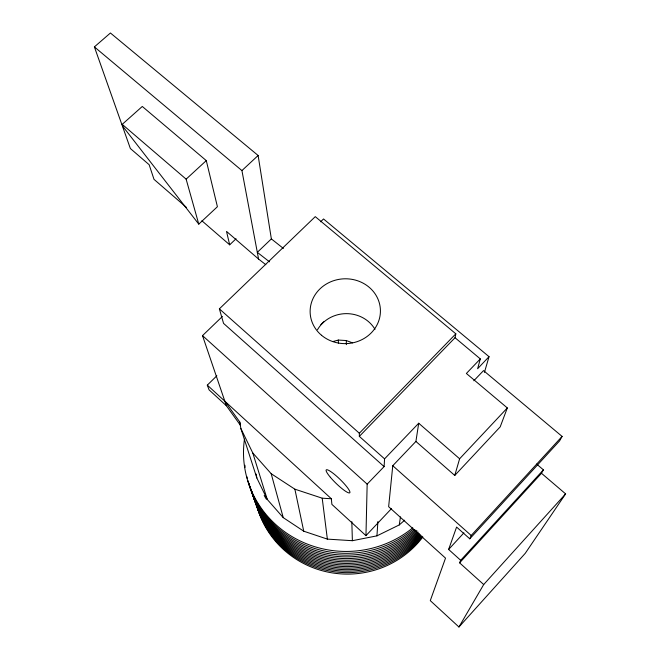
<?xml version="1.0" encoding="UTF-8"?>
<svg xmlns="http://www.w3.org/2000/svg" width="660" height="660" viewBox="0 0 660 660"><rect width="100%" height="100%" fill="white"/><g stroke="black" fill="none" stroke-linecap="round" stroke-linejoin="round"><path stroke-width="0.99" d="M216.859 375.787L207.306 385.135L331.345 498.754L331.889 504.38L365.962 535.656L367.158 484.143L384.112 466.603L384.574 458.865L418.712 423.233L459.616 458.774L454.765 475.447L415.907 441.441L418.712 423.233M224.829 401.173L239.671 421.847L240.883 428.555L256.847 477.98L267.25 499.43L283.239 517.63L303.748 531.201L327.368 539.113L352.382 540.705L376.951 535.854L377.891 521.548M415.907 441.441L392.766 465.721L388.641 506.698L445.525 558.129L430.279 600.625L458.939 627L525.22 553.361L565.612 493.878L541.481 473.286L543.411 469.854L536.621 464.071M376.951 535.854L399.284 524.914L400.447 516.879M384.574 458.865L359.337 436.384L455.029 337.73L455.837 333.82L315.274 216.645L219.367 308.855L223.55 323.383L384.112 466.603M455.029 337.73L480.315 358.908L477.626 368.717L489.035 356.68L323.54 218.963L320.587 221.809M484.44 372.355L489.035 356.68M458.939 627L483.697 584.545L459.599 562.84L460.68 560.307L448.627 549.458L456.596 527.068L469.78 538.808L559.597 440.888L562.097 436.409L483.532 370.606L473.806 380.762M480.315 358.908L466.372 373.469L507.326 407.938L500.206 426.855L454.765 475.447M469.78 538.808L471.19 535.483L562.097 436.409M483.697 584.545L565.612 493.878M460.68 560.307L543.411 469.854M459.599 562.84L541.481 473.286M448.627 549.458L463.922 532.843M459.616 458.774L507.326 407.938M365.962 535.656L391.421 508.687M359.337 436.384L359.337 433.232L455.837 333.82M320.851 324.637L323.771 321.75M240.479 425.37L226.38 405.735L202.513 335.626L222.436 316.421M186.433 207.405L154.003 179.347L149.152 164.719L130.367 148.525L94.388 46.893L110.426 33L258.126 155.488L271.359 238.903L257.317 252.334L269.503 261.83M201.877 220.77L229.672 244.819L236.065 238.763M198.775 224.136L217.412 206.72L206.283 160.611L142.288 106.458L122.224 124.352L123.057 126.695L198.775 224.136L186.128 179.157L122.224 124.352M265.807 264.693L258.58 259.05L241.923 170.577L258.126 155.488M186.128 179.157L206.283 160.611M399.284 524.914L404.671 520.195M332.78 341.591L338.324 340.065L346.277 340.543L352.481 342.837M240.883 428.555L252.788 452.974L271.186 473.707L294.88 489.184L322.204 498.193L331.345 498.754M271.359 238.903L283.412 248.457M94.388 46.893L241.923 170.577M258.58 259.05L226.512 231.404L229.672 244.819M219.367 308.855L359.337 433.232M392.766 465.721L471.19 535.483M202.513 335.626L367.158 484.143M226.38 405.735L209.063 389.846L207.306 385.135M239.671 421.847L240.504 424.454M252.788 452.974L267.25 499.43M271.186 473.707L283.239 517.63M294.88 489.184L303.748 531.201M256.129 474.045L256.847 477.98M322.204 498.193L327.368 539.113M338.324 340.065L338.423 343.093M351.821 521.647L352.382 540.705M346.277 340.543L346.351 344.644M420.197 536.679A95.287 92.367 0.5 0 1 326.518 567.452A95.287 92.367 0.5 0 1 255.107 501.055M419.669 534.699A96.541 93.464 0.3 0 1 325.075 564.143A96.541 93.464 0.3 0 1 253.729 497.161M419.389 533.684A97.177 94.025 0.2 0 1 324.34 562.452A97.177 94.025 0.2 0 1 253.027 495.173M420.601 534.955A95.915 92.912 0.4 0 1 326.296 565.917A95.915 92.912 0.4 0 1 254.422 499.117M418.382 533.387A97.82 94.586 0.1 0 1 323.087 560.62A97.82 94.586 0.1 0 1 252.31 493.16M421.773 536.027A94.677 91.831 0.6 0 1 328.267 569.283A94.677 91.831 0.6 0 1 255.783 502.961M422.012 536.927A94.075 91.294 0.8 0 1 328.985 570.875A94.075 91.294 0.8 0 1 256.451 504.842M418.234 532.158A98.48 95.156 0 0 1 322.534 558.921A98.48 95.156 0 0 1 251.633 491.279M422.854 536.992A93.481 90.775 0.9 0 1 330.206 572.542A93.481 90.775 0.9 0 1 257.111 506.707M417.202 531.787A99.124 95.725 -0.1 0 1 321.288 557.057A99.124 95.725 -0.1 0 1 250.915 489.258M416.881 530.623A99.808 96.327 -0.2 0 1 250.437 488.095M415.792 530.129A100.501 96.921 -0.3 0 1 249.133 483.986M414.653 529.609A101.203 97.531 -0.4 0 1 248.358 481.792M413.16 529.221A101.945 98.175 -0.5 0 1 247.805 480.463M247.277 478.467A101.945 98.175 -0.5 0 1 246.79 476.454M245.14 467.28A101.945 98.175 -0.5 0 1 244.901 465.234M412.797 527.81A102.712 98.843 -0.6 0 1 296.827 539.294A102.712 98.843 -0.6 0 1 244.472 439.106M266.285 499.076A92.854 89.38 -0.5 0 1 264.198 495.487M317.468 329.761A32.769 30.525 -2.2 0 1 346.195 313.64A32.769 30.525 -2.2 0 1 375.004 329.34M321.519 335.272A35.161 32.422 -2.6 0 0 379.591 318.004A35.161 32.422 -2.6 0 0 334.702 280.36A35.161 32.422 -2.6 0 0 321.519 335.272M330.363 477.271A16.417 2.813 44.2 0 0 349.784 492.781A16.417 2.813 44.2 0 0 333.927 473.938A16.417 2.813 44.2 0 0 330.363 477.271"/></g></svg>
